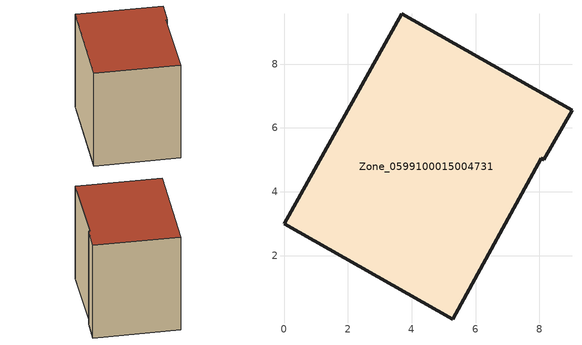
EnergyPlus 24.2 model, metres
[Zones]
Zone_0599100015004731
 floor ground (C_G): 3.69,9.57 9.02,6.56 8.14,5.01 8.05,5.06 5.28,0.02 0,2.99 z0.82
 wall outside (C_F): 9.02,6.56 3.69,9.57 0,2.99 5.28,0.02 8.05,5.06 8.14,5.01 9.02,6.56 z0.82:8.43
 roof outside (C_R): 3.69,9.57 0,2.99 5.28,0.02 8.05,5.06 8.14,5.01 9.02,6.56 z8.43
[BUILDING]
Pand.0599100015004731: North Axis=0; Terrain=City; Loads Convergence Tolerance Value=0.04; Temperature Convergence Tolerance Value=0.4; Solar Distribution=FullExterior; Maximum Number of Warmup Days=25; Minimum Number of Warmup Days=1
[Site:Location]
Rotterdam.The.Hague.AP_ZH_NLD Design_Conditions: Latitude=51.96; Longitude=4.45; Time Zone=1; Elevation=-4.5
[SITE:GROUNDTEMPERATURE:BUILDINGSURFACE]
18, 18, 18, 18, 18, 18, 18, 18, 18, 18, 18, 18
[MATERIAL] Thermal Absorptance=0.9; Solar Absorptance=0.7; Visible Absorptance=0.7
Name | Roughness | Thickness | Conductivity | Density | Specific Heat
G.TC.1946-1964 | MediumSmooth | 0.15 | 1 | 540 | 1210
F.TC.1946-1964 | Rough | 0.3 | 0.857143 | 1920 | 840
R.TC.1946-1964 | MediumRough | 0.2 | 0.235294 | 1500 | 1000
[CONSTRUCTION]
C_G: G.TC.1946-1964
C_F: F.TC.1946-1964
C_R: R.TC.1946-1964
[ZONE]
Zone_0599100015004731: Type=1; Multiplier=1; Ceiling Height=Autocalculate; Volume=Autocalculate; Floor Area=autocalculate; Part of Total Floor Area=Yes
[ZONEINFILTRATION:DESIGNFLOWRATE]
Infil_Zone_0599100015004731: Zone or ZoneList or Space or SpaceList=Zone_0599100015004731; Schedule=AlwaysOn; Design Flow Rate Calculation Method=Flow/Area; Flow Rate per Floor Area=0.003; Constant Term Coefficient=1; Temperature Term Coefficient=0; Velocity Term Coefficient=0; Velocity Squared Term Coefficient=0
[HVACTEMPLATE:ZONE:IDEALLOADSAIRSYSTEM]
Zone_0599100015004731: Maximum Heating Supply Air Temperature=50; Minimum Cooling Supply Air Temperature=13; Maximum Heating Supply Air Humidity Ratio=0.0156; Minimum Cooling Supply Air Humidity Ratio=0.0077; Heating Limit=NoLimit; Cooling Limit=NoLimit; Dehumidification Control Type=ConstantSensibleHeatRatio; Cooling Sensible Heat Ratio=0.7; Dehumidification Setpoint=60; Humidification Control Type=None; Humidification Setpoint=30; Outdoor Air Method=None; Outdoor Air Flow Rate per Person=0.00944; Outdoor Air Flow Rate per Zone Floor Area=0; Outdoor Air Flow Rate per Zone=0; Demand Controlled Ventilation Type=None; Outdoor Air Economizer Type=NoEconomizer; Heat Recovery Type=None; Sensible Heat Recovery Effectiveness=0.7; Latent Heat Recovery Effectiveness=0.65
[ZONECONTROL:THERMOSTAT]
ThermostatControl_Zone_0599100015004731: Zone or ZoneList=Zone_0599100015004731; Control Type Schedule=DualSetpointControlType; Control 1=Thermostat_Zone_0599100015004731; Temperature Difference Between Cutout And Setpoint=0
[THERMOSTATSETPOINT:DUALSETPOINT]
Thermostat_Zone_0599100015004731: Heating Setpoint Temperature Schedule=HeatingSetpoint_Zone_0599100015004731; Cooling Setpoint Temperature Schedule=CoolingSetpoint_Zone_0599100015004731
[SCHEDULE:COMPACT]
HeatingSetpoint_Zone_0599100015004731: Through: 12/31, For: AllDays, Until: 24:00, 21
CoolingSetpoint_Zone_0599100015004731: Through: 12/31, For: AllDays, Until: 24:00, 24
DualSetpointControlType: Through: 12/31, For: AllDays, Until: 24:00, 4
AlwaysOn: Through: 12/31, For: AllDays, Until: 24:00, 1
